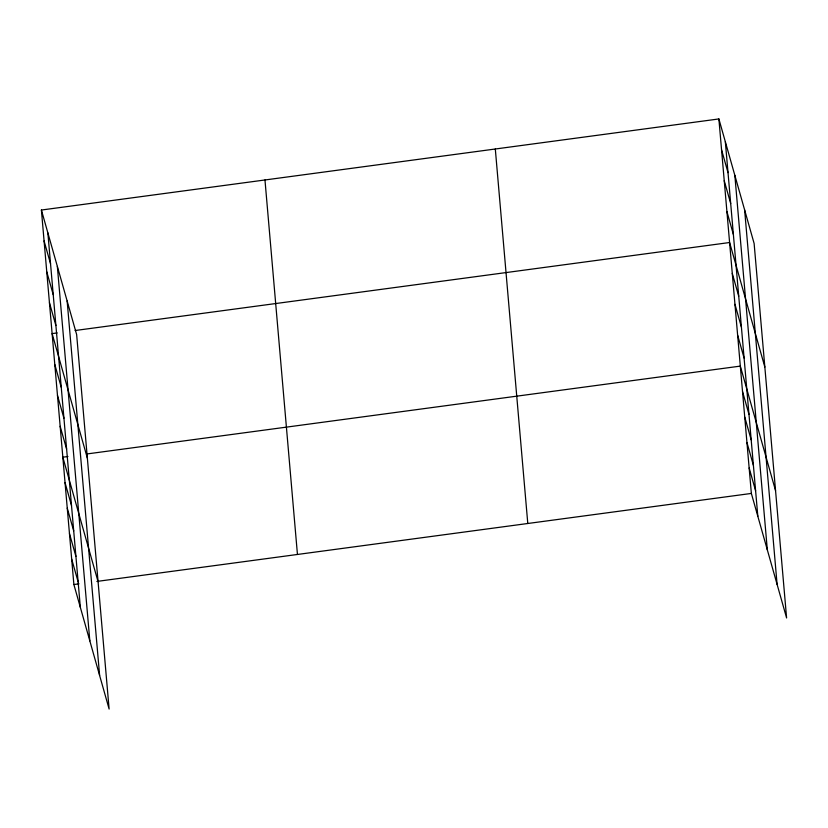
<?xml version="1.0" encoding="UTF-8"?>
<svg xmlns="http://www.w3.org/2000/svg" width="828" height="828" viewBox="0 0 828 828"><rect width="100%" height="100%" fill="white"/><g stroke="black" fill="none" stroke-linecap="round" stroke-linejoin="round"><path stroke-width="1.24" d="M41.4 210.033L76.642 334.564L109.12 709.058L73.878 584.527L41.4 210.033L718.88 118.942L754.122 243.473L786.6 617.967L751.358 493.436L718.88 118.942M57.225 332.928L52.123 333.612L87.354 458.143M75.11 330.517L729.603 242.521L764.844 367.063M67.948 456.507L62.835 457.201L98.077 581.732M87.106 453.93L740.315 366.111L775.557 490.642M73.878 584.527L78.991 583.843M96.876 581.432L751.358 493.436M721.561 149.837L728.019 172.648M724.241 180.732L730.7 203.543M726.922 211.626L733.37 234.438M732.283 273.426L738.731 296.227M734.964 304.321L741.412 327.122M737.634 335.216L744.093 358.017M742.53 391.572L748.978 414.383M744.734 417.043L751.193 439.854M746.949 442.504L753.397 465.315M749.154 467.975L755.602 490.776M44.081 240.927L50.529 263.728M46.761 271.822L53.209 294.623M49.442 302.717L55.89 325.528M54.793 364.506L61.251 387.318M57.474 395.401L63.932 418.212M60.154 426.296L66.613 449.107M65.039 482.662L71.498 505.473M67.254 508.133L73.702 530.934M69.459 533.594L75.917 556.406M71.674 559.066L78.122 581.867M744.62 209.908L777.099 584.402M734.84 175.319L767.318 549.813M725.338 141.754L757.817 516.248M495.31 148.999L527.788 523.503M264.97 179.966L297.449 554.47M67.14 300.988L99.619 675.493M57.349 266.409L89.828 640.903M47.858 232.834L80.337 607.338"/></g></svg>
